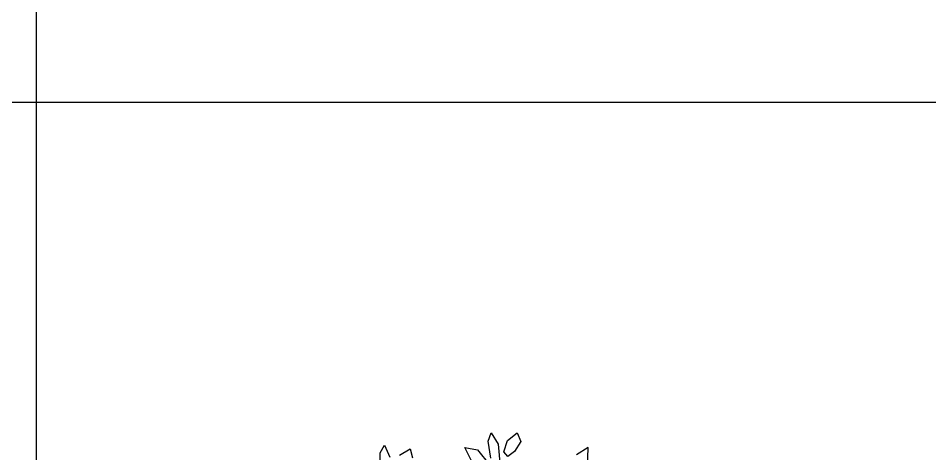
# Model space of a CAD drawing. Header units: millimetres. Extents: x -4017 to 59953, y -688 to 66564.
# Drawn here: x 50841 to 52981, y 36237 to 37260 of the extents above; entities that cross this region are included whole.
import ezdxf

# ---------------------------------------------------------------- set-up
doc = ezdxf.new("R2010")
doc.units = ezdxf.units.MM
doc.layers.add('www.cad-blocks.net', color=7, linetype='Continuous')

# ---------------------------------------------------------------- blocks, each defined once
blk = doc.blocks.new('A$C516926BB')
for p, q in [((53.3424, 38.5194), (53.3424, 0)), ((0, 27.6876), (62.4121, 27.6876))]:
    blk.add_line(p, q)
blk = doc.blocks.new('A$C50F91C4C')
at = {"color": 0, "linetype": 'ByBlock'}
for p, q in [((0.7805, 1.3479), (0.7875, 1.3672)), ((0.7866, 1.3079), (0.7805, 1.3479)), ((0.7875, 1.3672), (0.8036, 1.3408)), ((0.817, 1.3225), (0.8262, 1.3491)), ((0.8262, 1.3491), (0.8488, 1.3675)), ((0.8488, 1.3675), (0.8569, 1.3466)), ((0.5274, 1.3201), (0.5371, 1.3383)), ((0.5371, 1.3383), (0.5494, 1.3099)), ((0.5728, 1.315), (0.5978, 1.3301)), ((0.5978, 1.3301), (0.603, 1.3083)), ((0.726, 1.333), (0.7555, 1.3274)), ((0.7466, 1.2904), (0.726, 1.333)), ((0.7555, 1.3274), (0.7844, 1.2915)), ((0.8036, 1.3408), (0.8086, 1.2884)), ((0.8569, 1.3466), (0.8427, 1.3231)), ((1.0152, 1.3325), (0.9876, 1.3157)), ((1.0139, 1.2832), (1.0152, 1.3325)), ((0.5279, 1.2797), (0.5274, 1.3201)), ((0.8263, 1.3114), (0.817, 1.3225)), ((0.8427, 1.3231), (0.8263, 1.3114))]:
    blk.add_line(p, q, dxfattribs=at)

msp = doc.modelspace()

# ---------------------------------------------------------------- block references
at = {"xscale": 1000, "yscale": 1000, "zscale": 1000}
msp.add_blockref('A$C50F91C4C', (51163.7, 34919.3), dxfattribs=at)
at = {"layer": 'www.cad-blocks.net', "color": 155, "true_color": 0x546d8e, "xscale": 1000, "yscale": 1000, "zscale": 1000}
msp.add_blockref('A$C516926BB', (-2458.7, 9375.6), dxfattribs=at)

doc.saveas('drawing.dxf')
